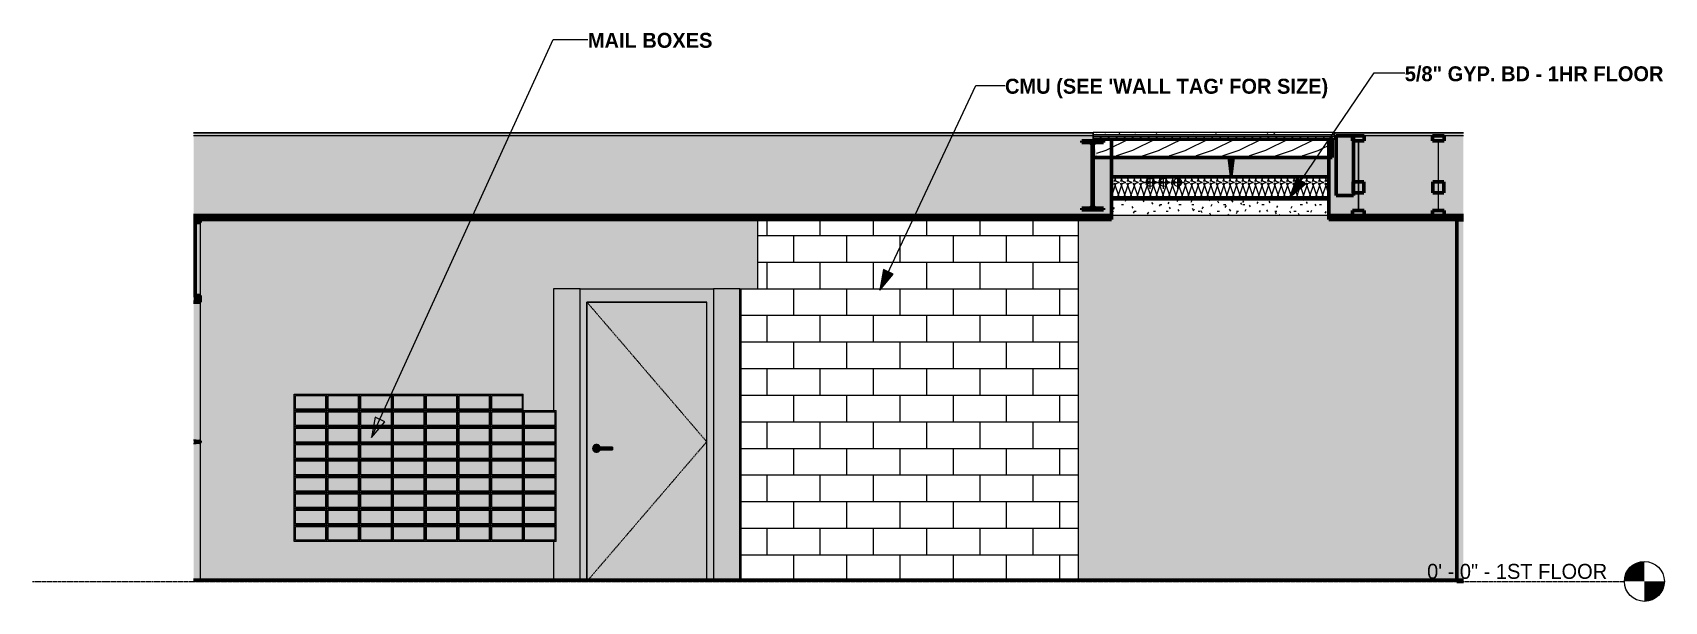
# Model space of a CAD drawing. Header units: inches. Extents: x -3547 to 717, y -19 to 229.
# Drawn here: x -538.4 to -48, y -6 to 165 of the extents above; entities that cross this region are included whole.
import ezdxf

# ---------------------------------------------------------------- set-up
doc = ezdxf.new("R2010")
doc.units = ezdxf.units.IN
doc.header["$MEASUREMENT"] = 0
doc.linetypes.add('Dash 1_16_', pattern=[0.125, 0.0625, -0.0625])
doc.linetypes.add('Grid Line 1_2_', pattern=[0.875, 0.5, -0.125, 0.125, -0.125])
for name, color, linetype, lineweight in [('0-4', 7, 'Continuous', 18), ('0-5', 90, 'Continuous', 5), ('A-CLNG', 13, 'Continuous', 18), ('A-CLNG-1', 7, 'Continuous', 18), ('A-CLNG-3', 13, 'Continuous', 60), ('A-CLNG-4', 10, 'Continuous', 60), ('A-CLNG-5', 251, 'Continuous', 5), ('A-CLNG-PATT-1', 250, 'Continuous', 9), ('A-CLNG-PATT-2', 13, 'Continuous', 9), ('A-DOOR-2', 31, 'Continuous', 9), ('A-DOOR-3', 7, 'Continuous', 18), ('A-DOOR-4', 21, 'Continuous', 18), ('A-DOOR-5', 250, 'Dash 1_16_', 9), ('A-DOOR-6', 250, 'Continuous', 9), ('A-DOOR-FRAM-2', 9, 'Continuous', 18), ('A-DOOR-FRAM-3', 250, 'Continuous', 9), ('A-FLOR-1', 31, 'Continuous', 5), ('A-FLOR-2', 8, 'Continuous', 5), ('A-FLOR-4', 10, 'Continuous', 60), ('A-FLOR-LEVL', 51, 'Continuous', 9), ('A-FLOR-LEVL-1', 51, 'Grid Line 1_2_', 9), ('A-FLOR-MCUT-1', 7, 'Continuous', 18), ('A-FLOR-PATT-1', 250, 'Continuous', 9), ('A-FLOR-PATT-2', 253, 'Continuous', 9), ('A-FLOR-PATT-3', 252, 'Continuous', 9), ('A-GENM', 5, 'Continuous', 9), ('A-GLAZ-CURT', 52, 'Continuous', 9), ('A-GLAZ-CURT-1', 52, 'Continuous', 60), ('A-GLAZ-CWMG', 51, 'Continuous', 9), ('A-GLAZ-CWMG-1', 51, 'Continuous', 60), ('A-WALL', 113, 'Continuous', 18), ('A-WALL-1', 7, 'Continuous', 18), ('A-WALL-2', 113, 'Continuous', 5), ('A-WALL-PATT-2', 55, 'Continuous', 9), ('A-WALL-PATT-3', 250, 'Continuous', 9), ('G-ANNO-TEXT', 231, 'Continuous', 9), ('I-WALL-3', 50, 'Continuous', 18), ('I-WALL-4', 7, 'Continuous', 18), ('P-PIPE', 3, 'Continuous', 9), ('P-PIPE-CNTR', 3, 'Continuous', 9), ('S-BEAM', 12, 'Continuous', 9), ('S-BEAM-1', 250, 'Continuous', 9), ('S-BEAM-2', 10, 'Continuous', 60), ('S-BEAM-5', 90, 'Continuous', 9), ('S-FNDN-1', 7, 'Continuous', 18)]:
    doc.layers.add(name, color=color, linetype=linetype, lineweight=lineweight)
doc.styles.add('Century Gothic', font='ufonts.com_century-gothic.ttf', dxfattribs={"height": 4.5})
doc.styles.add('Century Gothic_B', font='GOTHICB.TTF', dxfattribs={"height": 4.5})
pattern_1 = [(0, (0, 0), (7.68, 1.92), [0.634, -5.126, 0.634, -5.126, -30.72]), (0, (0, 0), (7.68, 1.92), [-11.52, 0.634, -10.886, 0.634, -5.126, -13.44]), (0, (0, 0), (7.68, 1.92), [-28.8, 0.634, -3.206, 0.634, -8.966]), (120, (2.88, 0.96), (-5.5027688, 5.6910751), [0.634, -5.126, 0.634, -5.126, -30.72]), (120, (2.88, 0.96), (-5.5027688, 5.6910751), [-11.52, 0.634, -10.886, 0.634, -5.126, -13.44]), (120, (2.88, 0.96), (-5.5027688, 5.6910751), [-28.8, 0.634, -3.206, 0.634, -8.966]), (240, (3.84, 4.8), (-2.1772312, -7.6110751), [0.634, -5.126, 0.634, -5.126, -30.72]), (240, (3.84, 4.8), (-2.1772312, -7.6110751), [-11.52, 0.634, -10.886, 0.634, -5.126, -13.44]), (240, (3.84, 4.8), (-2.1772312, -7.6110751), [-28.8, 0.634, -3.206, 0.634, -8.966])]
pattern_2 = [(0, (0, 0), (0, 2.399), []), (315, (0, 0), (2.3985062, 0), [3.393, -3.393]), (45, (0, 0), (2.3985062, 0), [3.393, -3.393])]
pattern_3 = [(0, (-3485.699, -152), (0, 8), []), (90, (-3485.699, -152), (-8, 8), [8, -8])]

# ---------------------------------------------------------------- blocks, each defined once
blk = doc.blocks.new('CTR - 1st Phase - Shell_rvt-4-INTERIOR ELEVATION - LOBBY _101_ - EAST WALL')
at = {"layer": 'A-CLNG-5'}
h = blk.add_hatch(color=256, dxfattribs=at)
h.paths.add_polyline_path([(-3643.32, 109.5), (-3475.7, 109.5), (-3475.7, 110), (-3751.53, 110), (-3751.53, 109.5), (-3656.11, 109.5)], flags=0)
h.paths.add_polyline_path([(-3369.87, 109.5), (-3369.87, 110), (-3410.3, 110), (-3410.3, 109.5), (-3381.8, 109.5)], flags=0)
at = {"layer": 'A-CLNG-PATT-1'}
h = blk.add_hatch(dxfattribs=at)
h.set_pattern_fill('FP_5', color=256, style=0, pattern_type=2)
h.set_pattern_definition([(0, (0, 0), (15.36, 3.84), [0.634, -10.886, 0.634, -10.886, -61.44]), (0, (0, 0), (15.36, 3.84), [-23.04, 0.634, -22.406, 0.634, -10.886, -26.88]), (0, (0, 0), (15.36, 3.84), [-57.6, 0.634, -7.046, 0.634, -18.566]), (120, (5.76, 1.92), (-11.0055376, 11.3821502), [0.634, -10.886, 0.634, -10.886, -61.44]), (120, (5.76, 1.92), (-11.0055376, 11.3821502), [-23.04, 0.634, -22.406, 0.634, -10.886, -26.88]), (120, (5.76, 1.92), (-11.0055376, 11.3821502), [-57.6, 0.634, -7.046, 0.634, -18.566]), (240, (7.68, 9.6), (-4.3544624, -15.2221502), [0.634, -10.886, 0.634, -10.886, -61.44]), (240, (7.68, 9.6), (-4.3544624, -15.2221502), [-23.04, 0.634, -22.406, 0.634, -10.886, -26.88]), (240, (7.68, 9.6), (-4.3544624, -15.2221502), [-57.6, 0.634, -7.046, 0.634, -18.566])])
h.paths.add_polyline_path([(-3629.32, 108.87), (-3475.7, 108.87), (-3475.7, 109.5), (-3751.53, 109.5), (-3751.53, 108.87), (-3632.71, 108.87)], flags=0)
h.paths.add_polyline_path([(-3369.87, 108.87), (-3369.87, 109.5), (-3410.3, 109.5), (-3410.3, 108.87), (-3381.8, 108.87)], flags=0)
at = {"layer": 'A-FLOR-1'}
blk.add_hatch(color=256, dxfattribs=at).paths.add_polyline_path([(-3439.49, 121.63), (-3438.78, 127.5), (-3440.64, 127.5), (-3439.93, 121.63), (-3439.53, 121.63)], flags=0)
at = {"layer": 'A-FLOR-2'}
h = blk.add_hatch(color=256, dxfattribs=at)
h.paths.add_polyline_path([(-3490.44, 134.75), (-3481.17, 134.75), (-3481.17, 134.87), (-3751.53, 134.87), (-3751.53, 134.75), (-3495.32, 134.75)], flags=0)
h.paths.add_polyline_path([(-3369.87, 134.75), (-3369.87, 134.87), (-3408.67, 134.87), (-3408.67, 134.75), (-3375.84, 134.75)], flags=0)
blk.add_hatch(color=256, dxfattribs=at).paths.add_polyline_path([(-3408.67, 133.75), (-3408.67, 134.25), (-3481.17, 134.25), (-3481.17, 133.75), (-3417.58, 133.75)], flags=0)
at = {"layer": 'A-FLOR-PATT-1'}
h = blk.add_hatch(dxfattribs=at)
h.set_pattern_fill('FP_2', color=256, style=0, pattern_type=2)
h.set_pattern_definition(pattern_2)
h.paths.add_polyline_path([(-3408.67, 135), (-3408.67, 135.08), (-3481.17, 135.08), (-3481.17, 135), (-3417.58, 135)], flags=0)
h = blk.add_hatch(dxfattribs=at)
h.set_pattern_fill('FP_2', color=256, style=0, pattern_type=2)
h.set_pattern_definition(pattern_2)
h.paths.add_polyline_path([(-3410.3, 133), (-3408.67, 133), (-3408.67, 133.75), (-3481.17, 133.75), (-3481.17, 133), (-3417.58, 133)], flags=0)
h = blk.add_hatch(dxfattribs=at)
h.set_pattern_fill('FP_1', color=256, style=0, pattern_type=2)
h.set_pattern_definition([(135, (0, 0), (-2.1213203, -2.1213203), [])])
h.paths.add_polyline_path([(-3490.32, 0), (-3369.87, 0), (-3369.87, 0.37), (-3751.53, 0.37), (-3751.53, 0), (-3495.32, 0)], flags=0)
at = {"layer": 'A-FLOR-PATT-2'}
h = blk.add_hatch(dxfattribs=at)
h.set_pattern_fill('FP_3', color=256, style=0, pattern_type=2)
h.set_pattern_definition(pattern_1)
h.paths.add_polyline_path([(-3490.44, 134.87), (-3481.17, 134.87), (-3481.17, 135.08), (-3751.53, 135.08), (-3751.53, 134.87), (-3495.32, 134.87)], flags=0)
h.paths.add_polyline_path([(-3369.87, 134.87), (-3369.87, 135.08), (-3408.67, 135.08), (-3408.67, 134.87), (-3375.84, 134.87)], flags=0)
h = blk.add_hatch(dxfattribs=at)
h.set_pattern_fill('FP_2', color=256, style=0, pattern_type=2)
h.set_pattern_definition(pattern_2)
h.paths.add_polyline_path([(-3490.42, 134), (-3481.17, 134), (-3481.17, 134.75), (-3751.53, 134.75), (-3751.53, 134), (-3495.32, 134)], flags=0)
h.paths.add_polyline_path([(-3369.87, 134), (-3369.87, 134.75), (-3408.67, 134.75), (-3408.67, 134), (-3375.84, 134)], flags=0)
h = blk.add_hatch(dxfattribs=at)
h.set_pattern_fill('FP_3', color=256, style=0, pattern_type=2)
h.set_pattern_definition(pattern_1)
h.paths.add_polyline_path([(-3481.17, 134.25), (-3408.67, 134.25), (-3408.67, 135), (-3481.17, 135), (-3481.17, 134.75)], flags=0)
at = {"layer": 'A-FLOR-PATT-3'}
h = blk.add_hatch(dxfattribs=at)
h.set_pattern_fill('FP_12', color=256, style=0, pattern_type=2)
h.set_pattern_definition([(161.57, (0.24, 0.24), (-1.92045124, 0.00015035), [0, -13.661, 1.517, 0]), (18.43, (-0.24, 0.24), (-1.92045124, -0.00015035), [0, -13.661, 1.517, 0]), (108.43, (0.24, 0.24), (0.95996907, -4.80073665), [4.553, -10.625]), (71.57, (-0.24, 0.24), (0.95996907, 4.80073665), [4.553, -10.625])])
h.paths.add_polyline_path([(-3665.71, 110), (-3475.7, 110), (-3475.7, 127.5), (-3479.86, 127.5), (-3481.17, 133), (-3481.17, 134), (-3751.53, 134), (-3751.53, 110), (-3727, 110)], flags=0)
h.paths.add_polyline_path([(-3410.3, 110), (-3369.87, 110), (-3369.87, 134), (-3408.67, 134), (-3408.67, 133), (-3409.3, 133), (-3409.3, 127.5), (-3410.3, 127.5), (-3410.3, 113.42)], flags=0)
at = {"layer": 'A-CLNG-1'}
for p, q in [((-3475.7, 109.5), (-3751.53, 109.5)), ((-3369.87, 109.5), (-3410.3, 109.5))]:
    blk.add_line(p, q, dxfattribs=at)
at = {"layer": 'A-CLNG-4'}
for p, q in [((-3475.7, 110), (-3751.53, 110)), ((-3751.53, 108.87), (-3475.7, 108.87)), ((-3475.7, 108.87), (-3475.7, 110)), ((-3369.87, 110), (-3410.3, 110)), ((-3410.3, 110), (-3410.3, 108.87)), ((-3410.3, 108.87), (-3369.87, 108.87))]:
    blk.add_line(p, q, dxfattribs=at)
at = {"layer": 'A-FLOR-4'}
for p, q in [((-3475.7, 110), (-3475.7, 133)), ((-3475.7, 133), (-3410.3, 133)), ((-3410.3, 133), (-3410.3, 110)), ((-3751.53, 110), (-3475.7, 110)), ((-3410.3, 110), (-3369.87, 110)), ((-3369.87, 0.37), (-3751.53, 0.37))]:
    blk.add_line(p, q, dxfattribs=at)
at = {"layer": 'A-FLOR-MCUT-1'}
for p, q in [((-3481.17, 134.87), (-3751.53, 134.87)), ((-3481.17, 134.75), (-3751.53, 134.75)), ((-3481.17, 134), (-3751.53, 134)), ((-3481.17, 135), (-3481.17, 135.08)), ((-3481.17, 135.08), (-3481.17, 135)), ((-3408.67, 135), (-3481.17, 135)), ((-3481.17, 134.75), (-3481.17, 134.87)), ((-3481.17, 134.87), (-3481.17, 134.75)), ((-3481.17, 134.25), (-3481.17, 134.75)), ((-3481.17, 134.75), (-3481.17, 134.25)), ((-3481.17, 134), (-3481.17, 134.25)), ((-3408.67, 134.25), (-3481.17, 134.25)), ((-3481.17, 134.25), (-3481.17, 134)), ((-3481.17, 133.75), (-3481.17, 134)), ((-3481.17, 134), (-3481.17, 133.75)), ((-3481.17, 133), (-3481.17, 133.75)), ((-3408.67, 133.75), (-3481.17, 133.75)), ((-3481.17, 133.75), (-3481.17, 133)), ((-3475.7, 133), (-3481.17, 133)), ((-3481.17, 133), (-3475.7, 133)), ((-3408.67, 133), (-3410.3, 133)), ((-3410.3, 133), (-3408.67, 133)), ((-3408.67, 135.08), (-3408.67, 135)), ((-3408.67, 135), (-3408.67, 135.08)), ((-3369.87, 134.87), (-3408.67, 134.87)), ((-3408.67, 134.87), (-3408.67, 134.75)), ((-3408.67, 134.75), (-3408.67, 134.87)), ((-3369.87, 134.75), (-3408.67, 134.75)), ((-3408.67, 134.75), (-3408.67, 134.25)), ((-3408.67, 134.25), (-3408.67, 134.75)), ((-3408.67, 134.25), (-3408.67, 134)), ((-3408.67, 134), (-3408.67, 134.25)), ((-3369.87, 134), (-3408.67, 134)), ((-3408.67, 134), (-3408.67, 133.75)), ((-3408.67, 133.75), (-3408.67, 134)), ((-3408.67, 133.75), (-3408.67, 133)), ((-3408.67, 133), (-3408.67, 133.75)), ((-3369.87, 0), (-3751.53, 0))]:
    blk.add_line(p, q, dxfattribs=at)
blk = doc.blocks.new('HOLLOW METAL - STAIR DOOR 3-0 x 7-0-2638728-INTERIOR ELEVATION - LOBBY _101_ - EAST WALL')
at = {"layer": 'A-DOOR-3'}
h = blk.add_hatch(color=256, dxfattribs=at)
h.paths.add_polyline_path([(-3630.65, 39.72), (-3630.74, 39.88), (-3630.75, 39.9), (-3630.76, 40), (-3630.74, 40.13), (-3630.67, 40.25), (-3630.66, 40.25), (-3630.71, 39.99), (-3630.66, 39.75)], flags=0)
h.paths.add_polyline_path([(-3630.47, 38.82), (-3630.16, 38.86), (-3629.88, 38.98), (-3629.63, 39.16), (-3629.45, 39.41), (-3629.36, 39.61), (-3630.48, 39.62), (-3630.63, 39.71), (-3630.65, 39.75), (-3630.71, 40.01), (-3630.63, 40.29), (-3630.53, 40.36), (-3630.46, 40.38), (-3630.28, 40.38), (-3630.18, 40.38), (-3629.36, 40.39), (-3629.45, 40.59), (-3629.63, 40.84), (-3629.88, 41.02), (-3630.16, 41.14), (-3630.47, 41.18), (-3630.77, 41.14), (-3631.06, 41.02), (-3631.3, 40.84), (-3631.49, 40.59), (-3631.61, 40.31), (-3631.65, 40), (-3631.61, 39.69), (-3631.49, 39.41), (-3631.3, 39.16), (-3631.06, 38.98), (-3630.77, 38.86)], flags=0)
for points in [[(-3630.37, 39.61), (-3630.12, 39.62), (-3629.78, 39.62), (-3629.78, 40), (-3630.76, 40), (-3630.72, 39.83), (-3630.67, 39.75), (-3630.62, 39.7), (-3630.52, 39.64), (-3630.44, 39.62), (-3630.37, 39.61)], [(-3629.28, 40), (-3625.65, 40), (-3625.65, 40.39), (-3629.78, 40.38), (-3629.78, 40), (-3629.29, 40)], [(-3629.29, 39.61), (-3625.65, 39.62), (-3625.65, 40), (-3629.78, 40), (-3629.78, 39.61), (-3629.3, 39.61)]]:
    blk.add_hatch(color=256, dxfattribs=at).paths.add_polyline_path(points, flags=0)
h = blk.add_hatch(color=256, dxfattribs=at)
h.paths.add_polyline_path([(-3630.65, 40.28), (-3630.74, 40.13), (-3630.75, 40.1), (-3630.75, 40), (-3630.71, 40), (-3630.66, 40.25)], flags=0)
h.paths.add_polyline_path([(-3630.12, 40), (-3629.78, 40), (-3629.78, 40.39), (-3629.81, 40.38), (-3630.39, 40.38), (-3630.37, 40.39), (-3630.54, 40.35), (-3630.63, 40.29), (-3630.65, 40.25), (-3630.71, 40), (-3630.16, 40)], flags=0)
at = {"layer": 'A-DOOR-4'}
h = blk.add_hatch(color=256, dxfattribs=at)
h.paths.add_polyline_path([(-3608.41, 0.37), (-3597.32, 0.37), (-3597.32, 84), (-3633.32, 84), (-3633.32, 0.37)], flags=0)
h.paths.add_polyline_path([(-3630.47, 38.82), (-3630.77, 38.86), (-3631.06, 38.98), (-3631.3, 39.16), (-3631.49, 39.41), (-3631.61, 39.69), (-3631.65, 40), (-3631.61, 40.31), (-3631.49, 40.59), (-3631.3, 40.84), (-3631.06, 41.02), (-3630.77, 41.14), (-3630.47, 41.18), (-3630.16, 41.14), (-3629.88, 41.02), (-3629.63, 40.84), (-3629.45, 40.59), (-3629.36, 40.39), (-3625.65, 40.38), (-3625.65, 39.61), (-3629.36, 39.61), (-3629.45, 39.41), (-3629.63, 39.16), (-3629.88, 38.98), (-3630.16, 38.86)], flags=0)
at = {"layer": 'A-DOOR-FRAM-2'}
blk.add_hatch(color=256, dxfattribs=at).paths.add_polyline_path([(-3633.32, 0.37), (-3633.32, 84), (-3597.32, 84), (-3597.32, 0.37), (-3595.32, 0.37), (-3595.32, 88), (-3635.32, 88), (-3635.31, 0.37)], flags=0)
at = {"layer": 'A-DOOR-5'}
for p, q in [((-3633.32, 84), (-3597.32, 42)), ((-3597.32, 42), (-3633, 0.37))]:
    blk.add_line(p, q, dxfattribs=at)
at = {"layer": 'A-DOOR-6'}
for p, q in [((-3633.32, 84), (-3633.32, 0.37)), ((-3597.32, 84), (-3633.32, 84)), ((-3597.32, 0.37), (-3597.32, 84)), ((-3625.65, 40.39), (-3629.78, 40.39)), ((-3629.78, 39.61), (-3625.65, 39.61)), ((-3625.65, 40.39), (-3625.65, 40)), ((-3625.65, 40), (-3625.65, 39.61))]:
    blk.add_line(p, q, dxfattribs=at)
at = {"layer": 'A-DOOR-6', "flags": 128}
for points in [[(-3629.78, 40.39), (-3629.8, 40.39), (-3629.83, 40.39), (-3629.85, 40.39), (-3629.87, 40.39), (-3629.9, 40.39), (-3629.92, 40.39), (-3629.94, 40.39), (-3629.97, 40.39), (-3629.99, 40.39), (-3630.01, 40.39), (-3630.03, 40.39), (-3630.05, 40.39), (-3630.07, 40.39), (-3630.09, 40.39), (-3630.11, 40.39), (-3630.13, 40.39), (-3630.15, 40.39), (-3630.17, 40.39), (-3630.19, 40.39), (-3630.2, 40.39), (-3630.22, 40.39), (-3630.24, 40.39), (-3630.25, 40.39), (-3630.26, 40.39), (-3630.28, 40.39), (-3630.29, 40.39), (-3630.3, 40.39), (-3630.31, 40.39), (-3630.32, 40.39), (-3630.33, 40.39), (-3630.34, 40.39), (-3630.35, 40.39), (-3630.35, 40.39), (-3630.36, 40.39), (-3630.36, 40.39), (-3630.37, 40.39), (-3630.37, 40.39), (-3630.37, 40.39), (-3630.37, 40.39)], [(-3630.37, 39.61), (-3630.37, 39.61), (-3630.37, 39.61), (-3630.37, 39.61), (-3630.36, 39.61), (-3630.36, 39.61), (-3630.35, 39.61), (-3630.35, 39.61), (-3630.34, 39.61), (-3630.33, 39.61), (-3630.32, 39.61), (-3630.31, 39.61), (-3630.3, 39.61), (-3630.29, 39.61), (-3630.28, 39.61), (-3630.27, 39.61), (-3630.25, 39.61), (-3630.24, 39.61), (-3630.22, 39.61), (-3630.21, 39.61), (-3630.19, 39.61), (-3630.17, 39.61), (-3630.16, 39.61), (-3630.14, 39.61), (-3630.12, 39.61), (-3630.1, 39.61), (-3630.08, 39.61), (-3630.06, 39.61), (-3630.04, 39.61), (-3630.02, 39.61), (-3629.99, 39.61), (-3629.97, 39.61), (-3629.95, 39.61), (-3629.93, 39.61), (-3629.9, 39.61), (-3629.88, 39.61), (-3629.86, 39.61), (-3629.83, 39.61), (-3629.81, 39.61), (-3629.79, 39.61), (-3629.78, 39.61)]]:
    blk.add_lwpolyline(points, dxfattribs=at)
at = {"layer": 'A-DOOR-6'}
for start, end in [(19.6343, 180), (180, 340.4367)]:
    blk.add_arc((-3630.47, 40), 1.18, start, end, dxfattribs=at)
at = {"layer": 'A-DOOR-FRAM-3'}
for p, q in [((-3633.32, 0.37), (-3633.32, 84)), ((-3633.32, 84), (-3597.32, 84)), ((-3597.32, 0.37), (-3597.32, 84))]:
    blk.add_line(p, q, dxfattribs=at)
blk = doc.blocks.new('CTR - 1st Phase -Stairs _ Elevators_rvt-4-INTERIOR ELEVATION - LOBBY _101_ - EAST WALL')
at = {"layer": 'I-WALL-3'}
blk.add_hatch(color=256, dxfattribs=at).paths.add_polyline_path([(-3749.52, 0.37), (-3643.32, 0.37), (-3643.32, 12), (-3721.32, 12), (-3721.32, 56.29), (-3652.43, 56.29), (-3652.43, 51.37), (-3643.32, 51.37), (-3643.32, 88), (-3581.95, 88), (-3581.95, 108.87), (-3749.52, 108.87), (-3749.52, 42.4), (-3749.42, 42.35), (-3749.27, 42), (-3749.44, 41.64), (-3749.52, 41.6), (-3749.52, 16.92)], flags=0)
h = blk.add_hatch(color=256, dxfattribs=at)
h.paths.add_polyline_path([(-3635.32, 0.37), (-3635.32, 88), (-3643.32, 88), (-3643.32, 51.37), (-3642.58, 51.37), (-3642.58, 12), (-3643.32, 12), (-3643.32, 0.37), (-3635.36, 0.37)], flags=0)
h.paths.add_polyline_path([(-3587.32, 0.37), (-3587.32, 88), (-3595.32, 88), (-3595.32, 0.37), (-3587.36, 0.37)], flags=0)
at = {"layer": 'I-WALL-4'}
for p, q in [((-3581.95, 88), (-3581.95, 108.87)), ((-3643.32, 88), (-3643.32, 51.37)), ((-3635.32, 88), (-3643.32, 88)), ((-3635.32, 0.37), (-3635.32, 88)), ((-3635.32, 88), (-3595.32, 88)), ((-3587.32, 88), (-3595.32, 88)), ((-3595.32, 88), (-3595.32, 0.37)), ((-3587.32, 0.37), (-3587.32, 88)), ((-3587.32, 88), (-3581.95, 88)), ((-3643.32, 12), (-3643.32, 0.37))]:
    blk.add_line(p, q, dxfattribs=at)
at = {"layer": '0-4'}
blk.add_blockref('HOLLOW METAL - STAIR DOOR 3-0 x 7-0-2638728-INTERIOR ELEVATION - LOBBY _101_ - EAST WALL', (0, 0), dxfattribs=at)
blk = doc.blocks.new('LVL-Laminated Veneer Lumber - 4X6 S_ PINE - NO_ 1-1619286-INTERIOR ELEVATION - LOBBY _101_ - EAST WALL')
at = {"layer": 'S-BEAM'}
h = blk.add_hatch(dxfattribs=at)
h.set_pattern_fill('FP_6', color=256, style=0, pattern_type=2)
h.set_pattern_definition([(216.87, (3.199, 7.997), (23.9897714, 15.99364286), [3.998, -35.986]), (206.565, (7.997, 5.598), (-7.9970807, -7.996619), [8.941, -8.941]), (198.435, (7.997, 1.599), (-15.9938446, -7.9970983), [5.058, -20.23])])
h.paths.add_polyline_path([(-3453.36, 127.5), (-3409.3, 127.5), (-3409.3, 133), (-3481.17, 133), (-3479.86, 127.5), (-3465.29, 127.5)], flags=0)
at = {"layer": 'S-BEAM-2'}
for p, q in [((-3409.3, 133), (-3481.17, 133)), ((-3481.17, 133), (-3481.17, 127.5)), ((-3409.3, 127.5), (-3409.3, 133)), ((-3481.17, 127.5), (-3409.3, 127.5))]:
    blk.add_line(p, q, dxfattribs=at)
blk = doc.blocks.new('W-Wide Flange - W21X50-2394159-INTERIOR ELEVATION - LOBBY _101_ - EAST WALL')
at = {"layer": 'S-BEAM-2'}
for p, q in [((-3478.06, 132.5), (-3484.59, 132.5)), ((-3484.59, 132.5), (-3484.59, 131.96)), ((-3478.06, 131.96), (-3478.06, 132.5)), ((-3484.59, 131.96), (-3482.23, 131.96)), ((-3481.51, 131.25), (-3481.51, 112.95)), ((-3481.13, 112.95), (-3481.13, 131.25)), ((-3480.42, 131.96), (-3478.06, 131.96)), ((-3482.23, 112.23), (-3484.59, 112.23)), ((-3484.59, 112.23), (-3484.59, 111.7)), ((-3484.59, 111.7), (-3478.06, 111.7)), ((-3478.06, 112.23), (-3480.42, 112.23)), ((-3478.06, 111.7), (-3478.06, 112.23))]:
    blk.add_line(p, q, dxfattribs=at)
for centre, start, end in [((-3482.23, 131.25), 0, 90), ((-3480.42, 131.25), 90, 180), ((-3482.23, 112.95), 270, 0), ((-3480.42, 112.95), 180, 270)]:
    blk.add_arc(centre, 0.715, start, end, dxfattribs=at)
blk = doc.blocks.new('034100 - Precast Structural Concrete - Solid Plank - 12_-2074211-INTERIOR ELEVATION - LOBBY _101_ - EAST WALL')
at = {"layer": 'S-BEAM-5'}
blk.add_hatch(color=256, dxfattribs=at).paths.add_polyline_path([(-3447.61, 121.63), (-3439.93, 121.63), (-3440.64, 127.5), (-3475.7, 127.5), (-3475.7, 121.63), (-3453.36, 121.63)], flags=0)
at = {"layer": 'S-BEAM-1'}
blk.add_line((-3439.93, 121.63), (-3440.64, 127.5), dxfattribs=at)
blk = doc.blocks.new('034100 - Precast Structural Concrete - Solid Plank - 12_-V53-INTERIOR ELEVATION - LOBBY _101_ - EAST WALL')
at = {"layer": 'S-BEAM-5'}
blk.add_hatch(color=256, dxfattribs=at).paths.add_polyline_path([(-3410.3, 121.62), (-3410.3, 127.5), (-3438.78, 127.5), (-3439.49, 121.62), (-3417.58, 121.62)], flags=0)
at = {"layer": 'S-BEAM-1'}
blk.add_line((-3438.78, 127.5), (-3439.49, 121.62), dxfattribs=at)
blk = doc.blocks.new('TRUSS - 24_-2435712-INTERIOR ELEVATION - LOBBY _101_ - EAST WALL')
at = {"layer": 'S-BEAM-1'}
for p, q in [((-3377.37, 133.75), (-3377.5, 133.75)), ((-3377.5, 132.5), (-3377.5, 111.5)), ((-3377.37, 111.5), (-3377.37, 132.5))]:
    blk.add_line(p, q, dxfattribs=at)
at = {"layer": 'S-BEAM-2'}
for p, q in [((-3379.19, 134), (-3379.19, 132.5)), ((-3375.69, 134), (-3379.19, 134)), ((-3379.19, 132.5), (-3375.69, 132.5)), ((-3375.69, 132.5), (-3375.69, 134)), ((-3375.81, 120.13), (-3379.06, 120.13)), ((-3379.06, 120.13), (-3379.06, 116.88)), ((-3375.81, 116.88), (-3375.81, 120.13)), ((-3379.06, 116.88), (-3375.81, 116.88)), ((-3379.19, 111.5), (-3379.19, 110)), ((-3375.69, 111.5), (-3379.19, 111.5)), ((-3379.19, 110), (-3375.69, 110)), ((-3375.69, 110), (-3375.69, 111.5))]:
    blk.add_line(p, q, dxfattribs=at)
blk = doc.blocks.new('CTR - 1st Phase - Structure_rvt-4-INTERIOR ELEVATION - LOBBY _101_ - EAST WALL')
at = {"layer": 'A-WALL-PATT-2'}
h = blk.add_hatch(dxfattribs=at)
h.set_pattern_fill('FP_19', color=256, style=0, pattern_type=2)
h.set_pattern_definition(pattern_3)
h.paths.add_polyline_path([(-3586.95, 0.37), (-3579.32, 0.37), (-3579.32, 108.87), (-3581.95, 108.87), (-3581.95, 88), (-3586.95, 88), (-3586.95, 67.54)], flags=0)
h = blk.add_hatch(dxfattribs=at)
h.set_pattern_fill('FP_19', color=256, style=0, pattern_type=2)
h.set_pattern_definition(pattern_3)
h.paths.add_polyline_path([(-3560.7, 0.37), (-3495.32, 0.37), (-3495.32, 108.87), (-3579.32, 108.87), (-3579.32, 0.37)], flags=0)
h = blk.add_hatch(dxfattribs=at)
h.set_pattern_fill('FP_19', color=256, style=0, pattern_type=2)
h.set_pattern_definition(pattern_3)
h.paths.add_polyline_path([(-3490.32, 0.37), (-3485.7, 0.37), (-3485.7, 108.87), (-3495.32, 108.87), (-3495.32, 0.37)], flags=0)
at = {"layer": 'A-WALL-PATT-3'}
h = blk.add_hatch(dxfattribs=at)
h.set_pattern_fill('FP_13', color=256, style=0, pattern_type=2)
h.set_pattern_definition(pattern_1)
h.paths.add_polyline_path([(-3465.29, 110), (-3410.3, 110), (-3410.3, 115), (-3475.7, 115), (-3475.7, 110), (-3474.53, 110)], flags=0)
at = {"layer": 'A-WALL-1'}
blk.add_line((-3586.95, 0.37), (-3586.95, 88), dxfattribs=at)
at = {"layer": 'S-BEAM-2'}
for p, q in [((-3402.92, 134), (-3408.17, 134)), ((-3408.17, 134), (-3408.17, 116)), ((-3402.92, 116), (-3402.92, 134)), ((-3408.17, 116), (-3402.92, 116))]:
    blk.add_line(p, q, dxfattribs=at)
at = {"layer": 'S-FNDN-1'}
blk.add_line((-3485.7, 108.87), (-3485.7, 0.37), dxfattribs=at)
at = {"layer": '0-4'}
for name, p in [('W-Wide Flange - W21X50-2394159-INTERIOR ELEVATION - LOBBY _101_ - EAST WALL', (0, 0)), ('LVL-Laminated Veneer Lumber - 4X6 S_ PINE - NO_ 1-1619286-INTERIOR ELEVATION - LOBBY _101_ - EAST WALL', (0, 0)), ('TRUSS - 24_-2435712-INTERIOR ELEVATION - LOBBY _101_ - EAST WALL', (-24, 0)), ('TRUSS - 24_-2435712-INTERIOR ELEVATION - LOBBY _101_ - EAST WALL', (0, 0)), ('034100 - Precast Structural Concrete - Solid Plank - 12_-2074211-INTERIOR ELEVATION - LOBBY _101_ - EAST WALL', (0, 0)), ('034100 - Precast Structural Concrete - Solid Plank - 12_-V53-INTERIOR ELEVATION - LOBBY _101_ - EAST WALL', (0, 0))]:
    blk.add_blockref(name, p, dxfattribs=at)
blk = doc.blocks.new('Rectangular Mullion - 2_ x 4_ - INTERIOR-2183539-INTERIOR ELEVATION - LOBBY _101_ - EAST WALL')
at = {"layer": 'A-GLAZ-CWMG'}
blk.add_hatch(color=256, dxfattribs=at).paths.add_polyline_path([(-3371.87, 0.37), (-3369.87, 0.37), (-3369.87, 85), (-3371.87, 85), (-3371.87, 67.54)], flags=0)
at = {"layer": 'A-GLAZ-CWMG-1'}
for p, q in [((-3371.87, 85), (-3371.87, 0)), ((-3371.87, 0), (-3369.87, 0))]:
    blk.add_line(p, q, dxfattribs=at)
blk = doc.blocks.new('Rectangular Mullion - 2_ x 4_ - INTERIOR-2183532-INTERIOR ELEVATION - LOBBY _101_ - EAST WALL')
at = {"layer": 'A-GLAZ-CWMG'}
blk.add_hatch(color=256, dxfattribs=at).paths.add_polyline_path([(-3371.87, 85), (-3369.87, 85), (-3369.87, 108.75), (-3371.87, 108.75), (-3371.87, 101.31)], flags=0)
at = {"layer": 'A-GLAZ-CWMG-1'}
for p, q in [((-3369.87, 108.75), (-3371.87, 108.75)), ((-3371.87, 108.75), (-3371.87, 85))]:
    blk.add_line(p, q, dxfattribs=at)
blk = doc.blocks.new('Family1 - MailBox-2142329-INTERIOR ELEVATION - LOBBY _101_ - EAST WALL')
at = {"layer": 'A-GENM'}
blk.add_hatch(color=256, dxfattribs=at).paths.add_polyline_path([(-3711.48, 12), (-3711.48, 16.92), (-3721.32, 16.92), (-3721.32, 12)], flags=0)
for p, q in [((-3721.32, 16.92), (-3711.48, 16.92)), ((-3721.32, 12), (-3721.32, 16.92)), ((-3720.93, 12.39), (-3720.93, 16.53)), ((-3720.93, 16.53), (-3711.87, 16.53)), ((-3711.87, 16.53), (-3711.87, 12.39)), ((-3711.48, 12), (-3711.48, 16.92)), ((-3711.48, 12), (-3721.32, 12)), ((-3711.87, 12.39), (-3720.93, 12.39))]:
    blk.add_line(p, q, dxfattribs=at)
blk = doc.blocks.new('Rectangular Mullion - 2_ x 4_ - EXTERIOR-2336677-INTERIOR ELEVATION - LOBBY _101_ - EAST WALL')
at = {"layer": 'A-GLAZ-CWMG'}
blk.add_hatch(color=256, dxfattribs=at).paths.add_polyline_path([(-3751.53, 107.88), (-3749.52, 107.88), (-3749.52, 108.87), (-3751.53, 108.87)], flags=0)
at = {"layer": 'A-GLAZ-CWMG-1'}
for p, q in [((-3749.52, 109.88), (-3751.53, 109.88)), ((-3749.52, 107.88), (-3749.52, 109.88)), ((-3751.53, 107.88), (-3749.52, 107.88))]:
    blk.add_line(p, q, dxfattribs=at)
blk = doc.blocks.new('Rectangular Mullion - 2_ x 4_ - EXTERIOR-2336964-INTERIOR ELEVATION - LOBBY _101_ - EAST WALL')
at = {"layer": 'A-GLAZ-CWMG'}
h = blk.add_hatch(color=256, dxfattribs=at)
h.paths.add_polyline_path([(-3749.52, 0.37), (-3749.52, 41.6), (-3749.78, 41.5), (-3750, 41.57), (-3749.93, 41.51), (-3749.96, 41.5), (-3750.71, 41.52), (-3750.78, 41.5), (-3751.53, 41.5), (-3751.53, 0.37)], flags=0)
h.paths.add_polyline_path([(-3750.25, 41.7), (-3750.24, 41.83), (-3750.21, 41.75), (-3750.15, 41.7), (-3750.27, 41.93), (-3750.25, 41.75)], flags=0)
h.paths.add_polyline_path([(-3750.27, 42), (-3750.15, 42.3), (-3750.22, 42.21), (-3750.26, 42.13), (-3750.27, 42.07)], flags=0)
h.paths.add_polyline_path([(-3750.05, 42.39), (-3749.84, 42.47), (-3749.93, 42.49), (-3750, 42.43)], flags=0)
h.paths.add_polyline_path([(-3749.52, 42.4), (-3749.52, 84), (-3751.53, 84), (-3751.53, 42.5), (-3750.43, 42.48), (-3750.12, 42.49), (-3749.96, 42.5), (-3749.83, 42.48), (-3749.77, 42.5), (-3749.62, 42.44)], flags=0)
for p, q in [((-3749.52, 84), (-3749.52, 42.4)), ((-3749.52, 41.6), (-3749.52, 0.37))]:
    blk.add_line(p, q, dxfattribs=at)
blk = doc.blocks.new('STOREFRONT DOOR - ALUM_ STILE W_ GLASS INSET-2336972-INTERIOR ELEVATION - LOBBY _101_ - EAST WALL')
at = {"layer": 'A-DOOR-2'}
for points in [[(-3750.77, 42), (-3750.77, 42.5), (-3751.53, 42.48), (-3751.53, 42), (-3750.78, 42)], [(-3751.53, 41.5), (-3750.77, 41.52), (-3750.78, 42), (-3751.53, 42), (-3751.53, 41.51)], [(-3750.77, 41.5), (-3750.7, 41.52), (-3749.93, 41.51), (-3750.05, 41.61), (-3750.13, 41.65), (-3750.15, 41.7), (-3750.21, 41.75), (-3750.26, 41.87), (-3750.27, 42), (-3750.77, 42), (-3750.77, 41.52)], [(-3749.77, 41.5), (-3749.42, 41.65), (-3749.27, 42), (-3749.42, 42.35), (-3749.77, 42.5), (-3750.13, 42.35), (-3750.27, 42), (-3750.13, 41.65), (-3750.04, 41.61)]]:
    blk.add_hatch(color=256, dxfattribs=at).paths.add_polyline_path(points, flags=0)
h = blk.add_hatch(color=256, dxfattribs=at)
h.paths.add_polyline_path([(-3750.35, 42), (-3750.27, 42), (-3750.24, 42.17), (-3750.21, 42.25), (-3750.15, 42.3), (-3750.13, 42.35), (-3750.05, 42.39), (-3749.93, 42.49), (-3749.96, 42.5), (-3750.71, 42.48), (-3750.77, 42.48), (-3750.77, 42), (-3750.42, 42)], flags=0)
h.paths.add_polyline_path([(-3749.84, 42.47), (-3749.83, 42.48), (-3749.93, 42.49)], flags=0)
for p, q in [((-3750.77, 42.5), (-3751.53, 42.5)), ((-3751.53, 41.5), (-3750.77, 41.5))]:
    blk.add_line(p, q, dxfattribs=at)
at = {"layer": 'A-DOOR-2', "flags": 128}
for points in [[(-3750.77, 42.5), (-3750.73, 42.5), (-3750.69, 42.5), (-3750.65, 42.5), (-3750.61, 42.5), (-3750.58, 42.5), (-3750.54, 42.5), (-3750.5, 42.5), (-3750.46, 42.5), (-3750.42, 42.5), (-3750.38, 42.5), (-3750.35, 42.5), (-3750.31, 42.5), (-3750.28, 42.5), (-3750.24, 42.5), (-3750.21, 42.5), (-3750.18, 42.5), (-3750.14, 42.5), (-3750.11, 42.5), (-3750.08, 42.5), (-3750.06, 42.5), (-3750.03, 42.5), (-3750, 42.5), (-3749.98, 42.5), (-3749.95, 42.5), (-3749.93, 42.5), (-3749.91, 42.5), (-3749.89, 42.5), (-3749.87, 42.5), (-3749.86, 42.5), (-3749.84, 42.5), (-3749.83, 42.5), (-3749.82, 42.5), (-3749.81, 42.5), (-3749.8, 42.5), (-3749.79, 42.5), (-3749.78, 42.5), (-3749.78, 42.5)], [(-3749.78, 41.5), (-3749.78, 41.5), (-3749.79, 41.5), (-3749.79, 41.5), (-3749.8, 41.5), (-3749.81, 41.5), (-3749.82, 41.5), (-3749.84, 41.5), (-3749.85, 41.5), (-3749.87, 41.5), (-3749.89, 41.5), (-3749.91, 41.5), (-3749.93, 41.5), (-3749.95, 41.5), (-3749.97, 41.5), (-3750, 41.5), (-3750.02, 41.5), (-3750.05, 41.5), (-3750.08, 41.5), (-3750.11, 41.5), (-3750.14, 41.5), (-3750.17, 41.5), (-3750.2, 41.5), (-3750.23, 41.5), (-3750.27, 41.5), (-3750.3, 41.5), (-3750.34, 41.5), (-3750.37, 41.5), (-3750.41, 41.5), (-3750.45, 41.5), (-3750.49, 41.5), (-3750.53, 41.5), (-3750.56, 41.5), (-3750.6, 41.5), (-3750.64, 41.5), (-3750.68, 41.5), (-3750.72, 41.5), (-3750.76, 41.5), (-3750.77, 41.5)], [(-3749.77, 42.5), (-3749.75, 42.5), (-3749.73, 42.5), (-3749.71, 42.5), (-3749.69, 42.49), (-3749.67, 42.49), (-3749.65, 42.49), (-3749.64, 42.48), (-3749.62, 42.47), (-3749.6, 42.47), (-3749.58, 42.46), (-3749.56, 42.45), (-3749.54, 42.44), (-3749.53, 42.43), (-3749.51, 42.42), (-3749.49, 42.41), (-3749.48, 42.4), (-3749.46, 42.39), (-3749.44, 42.38), (-3749.43, 42.36)], [(-3749.43, 41.64), (-3749.44, 41.63), (-3749.46, 41.61), (-3749.47, 41.6), (-3749.49, 41.59), (-3749.5, 41.58), (-3749.52, 41.57), (-3749.54, 41.56), (-3749.56, 41.55), (-3749.57, 41.54), (-3749.59, 41.53), (-3749.61, 41.53), (-3749.63, 41.52), (-3749.65, 41.52), (-3749.67, 41.51), (-3749.69, 41.51), (-3749.71, 41.5), (-3749.73, 41.5), (-3749.75, 41.5), (-3749.77, 41.5)], [(-3749.42, 42.35), (-3749.4, 42.33), (-3749.39, 42.32), (-3749.38, 42.3), (-3749.36, 42.29), (-3749.35, 42.27), (-3749.34, 42.25), (-3749.33, 42.24), (-3749.32, 42.22), (-3749.32, 42.2), (-3749.31, 42.18), (-3749.3, 42.16), (-3749.29, 42.14), (-3749.29, 42.12), (-3749.28, 42.1), (-3749.28, 42.08), (-3749.28, 42.07), (-3749.28, 42.05), (-3749.27, 42.03), (-3749.27, 42.01)], [(-3749.27, 42), (-3749.27, 41.98), (-3749.28, 41.96), (-3749.28, 41.94), (-3749.28, 41.92), (-3749.28, 41.9), (-3749.29, 41.88), (-3749.29, 41.86), (-3749.3, 41.84), (-3749.31, 41.82), (-3749.31, 41.81), (-3749.32, 41.79), (-3749.33, 41.77), (-3749.34, 41.75), (-3749.35, 41.73), (-3749.36, 41.72), (-3749.37, 41.7), (-3749.38, 41.69), (-3749.4, 41.67), (-3749.41, 41.66)]]:
    blk.add_lwpolyline(points, dxfattribs=at)
at = {"layer": 'A-DOOR-2'}
for start, end in [(0, 180), (180, 360)]:
    blk.add_arc((-3749.77, 42), 0.5, start, end, dxfattribs=at)
blk = doc.blocks.new('System Panel - Glazed-2336974-INTERIOR ELEVATION - LOBBY _101_ - EAST WALL')
at = {"layer": 'A-GLAZ-CURT'}
blk.add_hatch(color=256, dxfattribs=at).paths.add_polyline_path([(-3751.02, 86), (-3751.02, 107.88), (-3751.53, 107.88), (-3751.53, 86)], flags=0)
at = {"layer": 'A-GLAZ-CURT-1'}
for p, q in [((-3751.02, 107.88), (-3751.53, 107.88)), ((-3751.02, 86), (-3751.02, 107.88)), ((-3751.53, 86), (-3751.02, 86))]:
    blk.add_line(p, q, dxfattribs=at)
blk = doc.blocks.new('Rectangular Mullion - 2_ x 4_ - EXTERIOR-2336872-INTERIOR ELEVATION - LOBBY _101_ - EAST WALL')
at = {"layer": 'A-GLAZ-CWMG'}
blk.add_hatch(color=256, dxfattribs=at).paths.add_polyline_path([(-3751.53, 84), (-3749.52, 84), (-3749.52, 86), (-3751.53, 86), (-3751.53, 85)], flags=0)
at = {"layer": 'A-GLAZ-CWMG-1'}
for p, q in [((-3749.52, 86), (-3751.53, 86)), ((-3751.53, 84), (-3749.52, 84)), ((-3749.52, 84), (-3749.52, 86))]:
    blk.add_line(p, q, dxfattribs=at)
blk = doc.blocks.new('Rectangular Mullion - 2_ x 4_ - EXTERIOR-2336967-INTERIOR ELEVATION - LOBBY _101_ - EAST WALL')
at = {"layer": 'A-GLAZ-CWMG'}
blk.add_hatch(color=256, dxfattribs=at).paths.add_polyline_path([(-3751.02, 86), (-3749.52, 86), (-3749.52, 107.88), (-3751.02, 107.88)], flags=0)
blk.add_line((-3749.52, 107.88), (-3749.52, 86), dxfattribs=at)
blk = doc.blocks.new('Level - Level Head - Circle-50818-INTERIOR ELEVATION - LOBBY _101_ - EAST WALL')
at = {"layer": 'A-FLOR-LEVL'}
h = blk.add_hatch(color=256, dxfattribs=at)
edge = h.paths.add_edge_path(flags=0)
edge.add_line((-3315.5, 0), (-3321.5, 0))
edge.add_arc((-3315.5, 0), 6, 90, 180, ccw=False)
edge.add_line((-3315.5, 6), (-3315.5, 0))
h = blk.add_hatch(color=256, dxfattribs=at)
edge = h.paths.add_edge_path(flags=0)
edge.add_line((-3315.5, -6), (-3315.5, 0))
edge.add_line((-3315.5, 0), (-3309.5, 0))
edge.add_arc((-3315.5, 0), 6, 270, 360, ccw=False)
blk.add_circle((-3315.5, 0), 6, dxfattribs=at)

msp = doc.modelspace()

# ---------------------------------------------------------------- hatches: boundary and pattern name
at = {"layer": 'A-CLNG-PATT-2'}
h = msp.add_hatch(dxfattribs=at)
h.set_pattern_fill('FP_12', color=256, style=0, pattern_type=2)
h.set_pattern_definition([(161.57, (3261.71144, 0.24), (-1.92045124, 0.00015035), [0, -13.661, 1.517, 0]), (18.43, (3261.23144, 0.24), (-1.92045124, -0.00015035), [0, -13.661, 1.517, 0]), (108.43, (3261.71144, 0.24), (0.95996907, -4.80073665), [4.553, -10.625]), (71.57, (3261.23144, 0.24), (0.95996907, 4.80073665), [4.553, -10.625])])
h.paths.add_polyline_path([(-179.96154, 115.625), (-148.8273, 115.625), (-148.8273, 121.625), (-214.2273, 121.625), (-214.2273, 115.625), (-203.81504, 115.625)], flags=0)
at = {"layer": 'A-WALL-2'}
msp.add_hatch(color=256, dxfattribs=at).paths.add_polyline_path([(-110.4023, 0.375), (-110.4023, 108.75), (-108.40104, 108.75), (-108.40104, 108.875), (-148.8273, 108.875), (-148.8273, 110), (-214.2273, 110), (-214.2273, 108.875), (-224.2273, 108.875), (-224.2273, 0.375), (-203.81504, 0.375)], flags=0)
at = {"layer": 'G-ANNO-TEXT'}
for points in [[(-160.6576, 115.42379), (-155.96027, 119.48825), (-158.62183, 121.29238)], [(-283.78085, 87.62177), (-279.78047, 92.37379), (-282.69243, 93.73733)], [(-436.55212, 43.24021), (-432.59979, 48.03226), (-435.52533, 49.36642)]]:
    msp.add_hatch(color=256, dxfattribs=at).paths.add_polyline_path(points, flags=0)

# ---------------------------------------------------------------- linework, layer by layer
at = {"layer": 'A-CLNG'}
msp.add_line((-148.8273, 115.625), (-214.2273, 115.625), dxfattribs=at)
at = {"layer": 'A-CLNG-3'}
for p, q in [((-148.8273, 121.625), (-214.2273, 121.625)), ((-214.2273, 121.625), (-214.2273, 115)), ((-148.8273, 115), (-148.8273, 121.625)), ((-214.2273, 115), (-148.8273, 115))]:
    msp.add_line(p, q, dxfattribs=at)
at = {"layer": 'A-FLOR-LEVL-1'}
msp.add_line((-538.4273, 0), (-60.0273, 0), dxfattribs=at)
at = {"layer": 'A-WALL'}
msp.add_line((-148.8273, 110), (-214.2273, 110), dxfattribs=at)
at = {"layer": 'G-ANNO-TEXT'}
for p, q in [((-436.55212, 43.24021), (-381.96293, 162.94371)), ((-381.96293, 162.94371), (-371.56794, 162.94371)), ((-160.6576, 115.42379), (-135.26336, 152.88681)), ((-135.26336, 152.88681), (-126.05198, 152.88681)), ((-283.78085, 87.62177), (-254.97674, 149.13562)), ((-254.97674, 149.13562), (-246.18905, 149.13562)), ((-158.62183, 121.29238), (-160.6576, 115.42379)), ((-160.6576, 115.42379), (-155.96027, 119.48825)), ((-155.96027, 119.48825), (-158.62183, 121.29238)), ((-282.69243, 93.73733), (-283.78085, 87.62177)), ((-279.78047, 92.37379), (-282.69243, 93.73733)), ((-283.78085, 87.62177), (-279.78047, 92.37379)), ((-435.52533, 49.36642), (-436.55212, 43.24021)), ((-432.59979, 48.03226), (-435.52533, 49.36642)), ((-436.55212, 43.24021), (-432.59979, 48.03226))]:
    msp.add_line(p, q, dxfattribs=at)
at = {"layer": 'P-PIPE'}
for centre, start, end in [((-202.52856, 120), 0, 180), ((-202.52856, 120), 180, 0), ((-198.52856, 120), 0, 180), ((-198.52856, 120), 180, 0), ((-194.28592, 120), 0, 180), ((-194.28592, 120), 180, 0)]:
    msp.add_arc(centre, 1.1875, start, end, dxfattribs=at)
at = {"layer": 'P-PIPE-CNTR'}
for p, q in [((-204.52856, 120), (-200.52856, 120)), ((-202.52856, 118), (-202.52856, 122)), ((-200.52856, 120), (-196.52856, 120)), ((-198.52856, 118), (-198.52856, 122)), ((-196.28592, 120), (-192.28592, 120)), ((-194.28592, 118), (-194.28592, 122))]:
    msp.add_line(p, q, dxfattribs=at)

# ---------------------------------------------------------------- block references
at = {"layer": '0-5'}
for name in ['CTR - 1st Phase - Shell_rvt-4-INTERIOR ELEVATION - LOBBY _101_ - EAST WALL', 'CTR - 1st Phase - Structure_rvt-4-INTERIOR ELEVATION - LOBBY _101_ - EAST WALL', 'CTR - 1st Phase -Stairs _ Elevators_rvt-4-INTERIOR ELEVATION - LOBBY _101_ - EAST WALL']:
    msp.add_blockref(name, (3261.47144, 0), dxfattribs=at)
at = {"layer": 'A-DOOR-2'}
msp.add_blockref('STOREFRONT DOOR - ALUM_ STILE W_ GLASS INSET-2336972-INTERIOR ELEVATION - LOBBY _101_ - EAST WALL', (3261.47144, 0), dxfattribs=at)
at = {"layer": 'A-FLOR-LEVL'}
msp.add_blockref('Level - Level Head - Circle-50818-INTERIOR ELEVATION - LOBBY _101_ - EAST WALL', (3261.47144, 0), dxfattribs=at)
at = {"layer": 'A-GENM'}
for p in [(3261.47144, 39.37008), (3271.31395, 39.37008), (3281.15647, 39.37008), (3290.99899, 39.37008), (3300.84151, 39.37008), (3310.68403, 39.37008), (3320.52655, 39.37008), (3261.47144, 34.44882), (3271.31395, 34.44882), (3281.15647, 34.44882), (3290.99899, 34.44882), (3300.84151, 34.44882), (3310.68403, 34.44882), (3320.52655, 34.44882), (3330.36907, 34.44882), (3261.47144, 29.52756), (3271.31395, 29.52756), (3281.15647, 29.52756), (3290.99899, 29.52756), (3300.84151, 29.52756), (3310.68403, 29.52756), (3320.52655, 29.52756), (3330.36907, 29.52756), (3261.47144, 24.6063), (3271.31395, 24.6063), (3281.15647, 24.6063), (3290.99899, 24.6063), (3300.84151, 24.6063), (3310.68403, 24.6063), (3320.52655, 24.6063), (3330.36907, 24.6063), (3261.47144, 19.68504), (3271.31395, 19.68504), (3281.15647, 19.68504), (3290.99899, 19.68504), (3300.84151, 19.68504), (3310.68403, 19.68504), (3320.52655, 19.68504), (3330.36907, 19.68504), (3261.47144, 14.76378), (3271.31395, 14.76378), (3281.15647, 14.76378), (3290.99899, 14.76378), (3300.84151, 14.76378), (3310.68403, 14.76378), (3320.52655, 14.76378), (3330.36907, 14.76378), (3261.47144, 9.84252), (3271.31395, 9.84252), (3281.15647, 9.84252), (3290.99899, 9.84252), (3300.84151, 9.84252), (3310.68403, 9.84252), (3320.52655, 9.84252), (3330.36907, 9.84252), (3261.47144, 4.92126), (3271.31395, 4.92126), (3281.15647, 4.92126), (3290.99899, 4.92126), (3300.84151, 4.92126), (3310.68403, 4.92126), (3320.52655, 4.92126), (3330.36907, 4.92126), (3261.47144, 0), (3271.31395, 0), (3281.15647, 0), (3290.99899, 0), (3300.84151, 0), (3310.68403, 0), (3320.52655, 0), (3330.36907, 0)]:
    msp.add_blockref('Family1 - MailBox-2142329-INTERIOR ELEVATION - LOBBY _101_ - EAST WALL', p, dxfattribs=at)
at = {"layer": 'A-GLAZ-CURT'}
msp.add_blockref('System Panel - Glazed-2336974-INTERIOR ELEVATION - LOBBY _101_ - EAST WALL', (3261.47144, 0), dxfattribs=at)
at = {"layer": 'A-GLAZ-CWMG'}
for name in ['Rectangular Mullion - 2_ x 4_ - EXTERIOR-2336677-INTERIOR ELEVATION - LOBBY _101_ - EAST WALL', 'Rectangular Mullion - 2_ x 4_ - INTERIOR-2183532-INTERIOR ELEVATION - LOBBY _101_ - EAST WALL', 'Rectangular Mullion - 2_ x 4_ - EXTERIOR-2336967-INTERIOR ELEVATION - LOBBY _101_ - EAST WALL', 'Rectangular Mullion - 2_ x 4_ - EXTERIOR-2336872-INTERIOR ELEVATION - LOBBY _101_ - EAST WALL', 'Rectangular Mullion - 2_ x 4_ - EXTERIOR-2336964-INTERIOR ELEVATION - LOBBY _101_ - EAST WALL', 'Rectangular Mullion - 2_ x 4_ - INTERIOR-2183539-INTERIOR ELEVATION - LOBBY _101_ - EAST WALL']:
    msp.add_blockref(name, (3261.47144, 0), dxfattribs=at)

# ---------------------------------------------------------------- texts
at = {"layer": 'A-FLOR-LEVL', "insert": (-119.3339, 5.27539), "char_height": 4.5, "width": 64.9935, "attachment_point": 1, "style": 'Century Gothic'}
msp.add_mtext('0\' - 0" - 1ST FLOOR', dxfattribs=at)
at = {"layer": 'G-ANNO-TEXT', "char_height": 4.5, "attachment_point": 1, "style": 'Century Gothic_B'}
for s, insert, width in [('MAIL BOXES', (-371.56794, 164.94489), 44.844), ('5/8" GYP. BD - 1HR FLOOR', (-126.05198, 154.88799), 95.445), ("CMU (SEE 'WALL TAG' FOR SIZE)", (-246.18905, 151.13681), 113.7765)]:
    msp.add_mtext(s, dxfattribs=dict(at, insert=insert, width=width))

doc.saveas('drawing.dxf')
